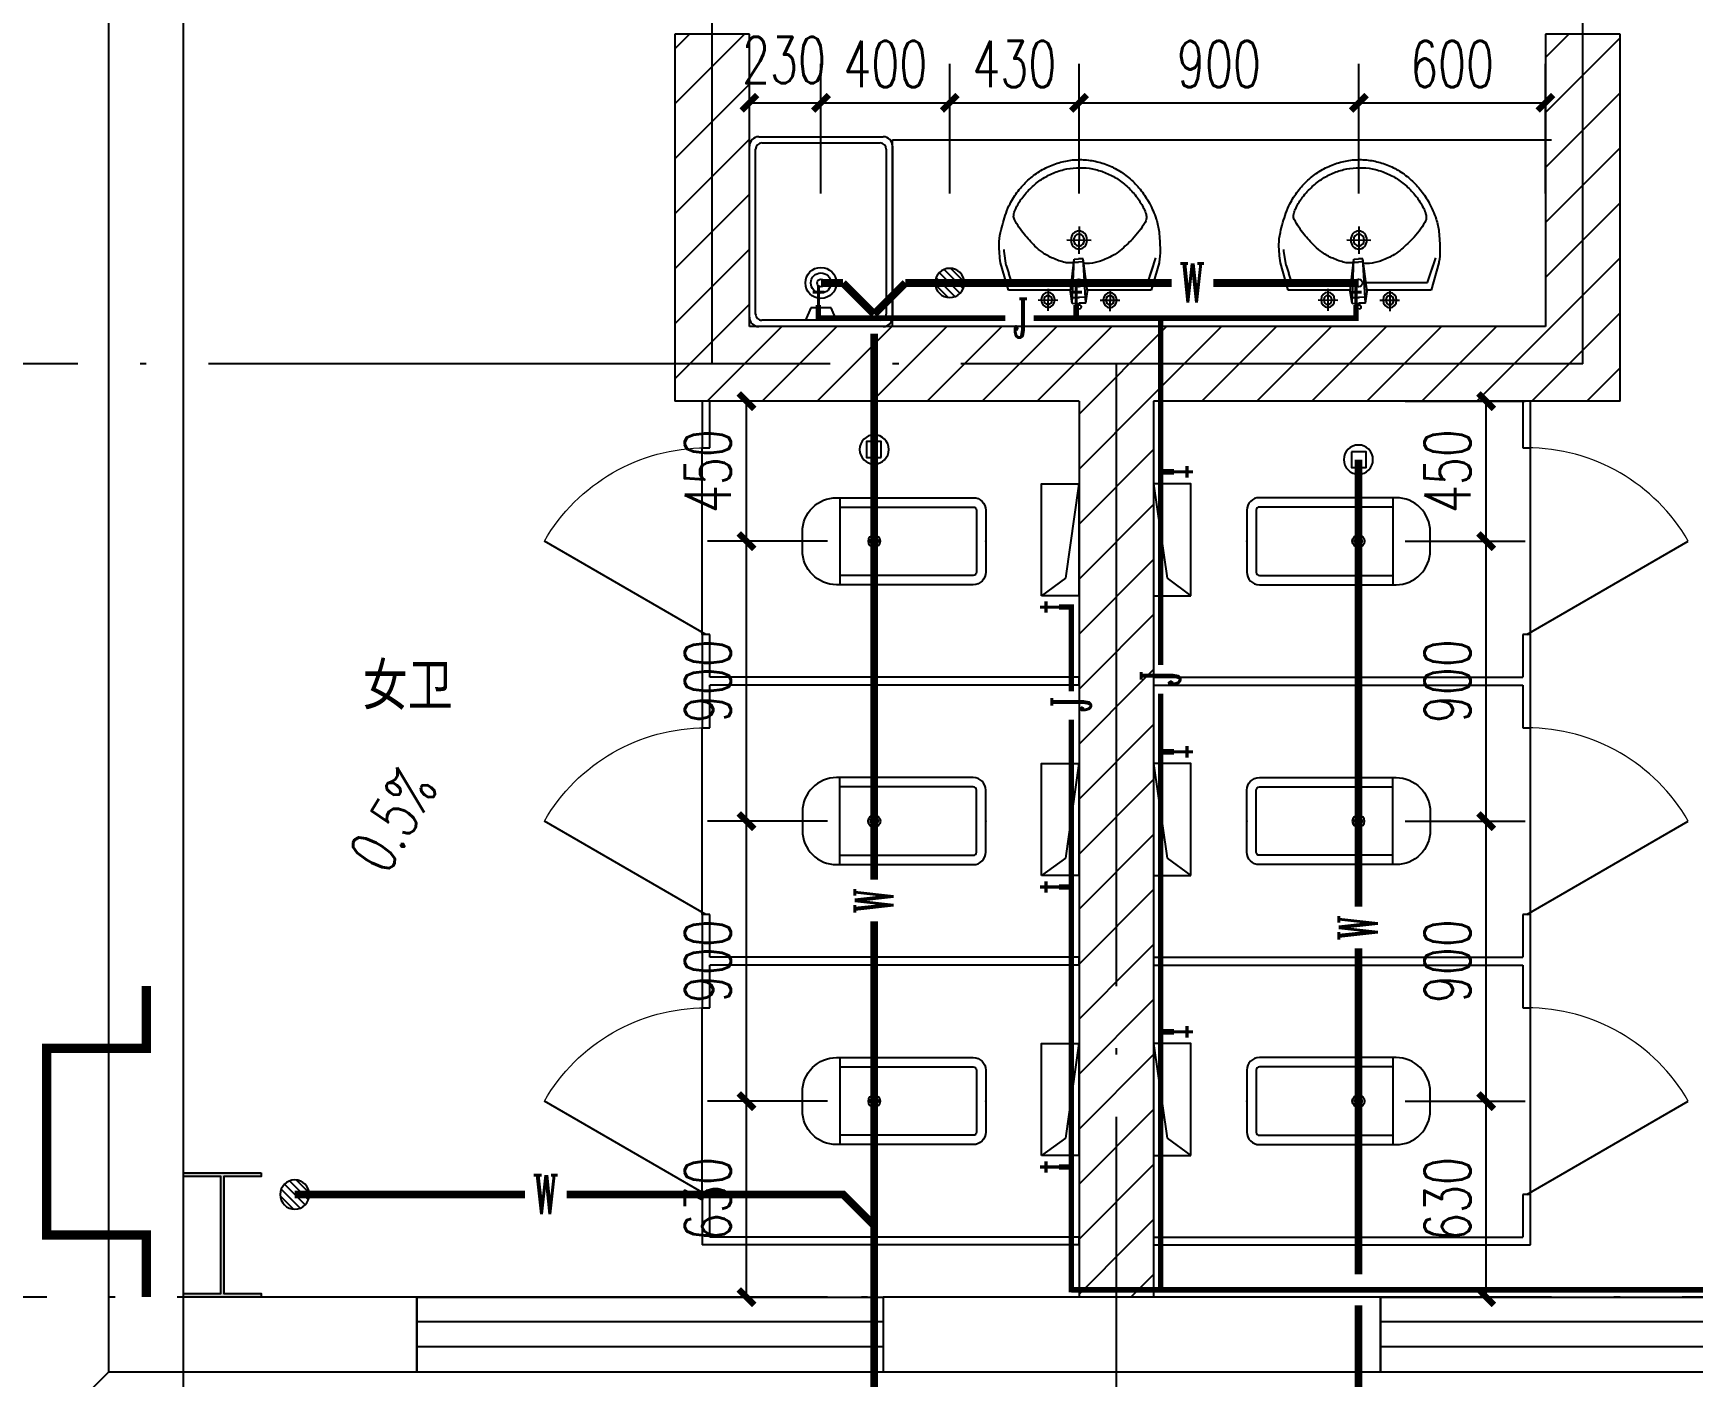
# Model space of a CAD drawing. Extents: x 14204718 to 16986381, y -1556765 to -15898.
# Drawn here: x 14931328 to 14936666, y -936326 to -932006 of the extents above; entities that cross this region are included whole.
import ezdxf

# ---------------------------------------------------------------- set-up
doc = ezdxf.new("R2010")
doc.units = 0
doc.header["$LTSCALE"] = 1000
doc.header["$MEASUREMENT"] = 0
doc.linetypes.add('DOTE', pattern=[2.42, 2, -0.2, 0.02, -0.2])
for name, color, linetype in [('COLUMN', 2, 'Continuous'), ('DIM_SYMB', 3, 'Continuous'), ('DOTE', 8, 'DOTE'), ('EQUIP_地漏', 7, 'Continuous'), ('EQUIP_污水', 7, 'Continuous'), ('EQUIP_给水', 7, 'Continuous'), ('LVTRY', 6, 'Continuous'), ('PIPE-污水', 2, 'Continuous'), ('PIPE-给水', 3, 'Continuous'), ('PUB_HATCH', 8, 'Continuous'), ('PUB_TEXT', 7, 'Continuous'), ('TEXT_污水', 7, 'Continuous'), ('TEXT_给水', 7, 'Continuous'), ('TWT_DIM', 3, 'Continuous'), ('WALL', 9, 'Continuous'), ('WALL-PARAPET', 6, 'Continuous'), ('WINDOW', 4, 'Continuous')]:
    doc.layers.add(name, color=color, linetype=linetype)
doc.styles.add('_TCH_DIM', font='SIMPLEX', dxfattribs={"bigfont": 'GBCBIG'})
doc.styles.add('_TCH_DIM_T3', font='SIMPLEX', dxfattribs={"width": 0.705882, "bigfont": 'GBCBIG'})
doc.styles.add('_TWT_PIPETEXT', font='COMPLEX', dxfattribs={"width": 0.8, "height": 2.5, "bigfont": 'HZTXT'})
doc.styles.add('YAYA', font='', dxfattribs={"width": 0.8, "height": 1})
doc.styles.get('YAYA').set_extended_font_data('SimSun')
doc.dimstyles.new('_TWT_ARCH&&50', dxfattribs={"dimtxt": 148.75, "dimasz": 50, "dimexe": 125, "dimexo": 150, "dimgap": 50, "dimtad": 1, "dimdec": 0, "dimzin": 0, "dimdsep": 46, "dimtxsty": '_TCH_DIM_T3', "dimblk": 'ARCHTICK', "dimcen": 0.09, "dimclrt": 7, "dimazin": 2, "dimtfac": 1, "dimtdec": 0, "dimtix": 1, "dimtmove": 2, "dimatfit": 3, "dimfxl": 0, "dimtolj": 1, "dimtzin": 0, "dimarcsym": 0})
pattern_1 = [(45, (0, 89.76), (-88.388383, 88.388383), [])]

# ---------------------------------------------------------------- blocks, each defined once
blk = doc.blocks.new('A$C797E1D2B')
at = {"layer": 'COLUMN'}
h = blk.add_hatch(color=256, dxfattribs=at)
h.paths.add_polyline_path([(125, 400), (250, 400), (250, 388), (130, 388), (130, 200), (125, 200)])
h.paths.add_polyline_path([(0, 400), (125, 400), (125, 200), (120, 200), (120, 388), (0, 388)])
h.paths.add_polyline_path([(0, 12), (120, 12), (120, 200), (125, 200), (125, 0), (0, 0)])
h.paths.add_polyline_path([(125, 200), (130, 200), (130, 12), (250, 12), (250, 0), (125, 0)])
blk.add_lwpolyline([(250, 0), (250, 12), (130, 12), (130, 388), (250, 388), (250, 400), (0, 400), (0, 388), (120, 388), (120, 12), (0, 12), (0, 0)], close=True, dxfattribs=at)
blk = doc.blocks.new('954652')
at = {"layer": 'LVTRY', "color": 3}
for p, q in [((1767462.5, 101357.1), (1767506.3, 101053.6)), ((1767506.3, 101053.6), (1767582.5, 100997.1))]:
    blk.add_line(p, q, dxfattribs=at)
blk.add_lwpolyline([(1767582.5, 100997.1), (1767582.5, 101357.1), (1767462.5, 101357.1), (1767462.5, 100997.1)], close=True, dxfattribs=at)
blk = doc.blocks.new('$lvtry$00000037')
for p, q in [((-305, -430), (-305, -30)), ((-285, -420), (-285, -40)), ((-275, 0), (275, 0)), ((-265, -20), (265, -20)), ((285, -40), (285, -420)), ((305, -30), (305, -430)), ((285, -180), (245, -197.5)), ((245, -197.5), (245, -262.5)), ((245, -262.5), (285, -280)), ((275, -460), (-275, -460)), ((265, -440), (-265, -440))]:
    blk.add_line(p, q)
for radius in [50, 32.5]:
    blk.add_circle((165, -230), radius)
for centre, radius, start, end in [((-275, -30), 30, 90, 180), ((-265, -40), 20, 90, 180), ((265, -40), 20, 0, 90), ((275, -30), 30, 0, 90), ((-265, -420), 20, 180, 270), ((265, -420), 20, 270, 0), ((-275, -430), 30, 180, 270), ((275, -430), 30, 270, 0)]:
    blk.add_arc(centre, radius, start, end)
blk = doc.blocks.new('$TCHSYS$APDOOR2D')
blk.add_line((0.5, 0), (0, 0.866))
at = {"lineweight": 13}
blk.add_arc((0.5, 0), 1, 120, 180, dxfattribs=at)
blk = doc.blocks.new('$lvtry$00000192')
for p, q in [((-108.8, -118), (-109.6, -48.6)), ((110, -117.2), (109.2, -47.8)), ((-143.9, -83.7), (-74.5, -82.9)), ((-23.5, -72.4), (-30.1, -109.3)), ((-23.5, -72.4), (0.2, -72.7)), ((-23.5, -72.4), (-17.3, -211.8)), ((-22.7, -91.1), (0, -91.4)), ((22.7, -91.7), (0, -91.4)), ((24, -73), (0.2, -72.7)), ((24, -73), (14.4, -212.1)), ((24, -73), (29.7, -110)), ((74.9, -82.9), (144.3, -82.1)), ((-249.2, -114), (-276.5, -200)), ((-29.5, -114), (-249.2, -114)), ((-236.7, -137.8), (-247.1, -165.9)), ((-234.7, -137.8), (-26.5, -137.8)), ((-30.1, -109.3), (-17.3, -211.8)), ((29.7, -110), (14.4, -212.1)), ((25.5, -137.8), (243.1, -137.8)), ((255.6, -114), (29.1, -114)), ((243.1, -137.8), (262.9, -191.6)), ((243.1, -137.8), (271.8, -215.7)), ((282.9, -200), (255.6, -114)), ((-256.5, -191.6), (-247.1, -165.9)), ((-17.7, -202.1), (-1.3, -202.3)), ((15, -202.5), (-1.3, -202.3)), ((-17.3, -211.8), (-1.5, -211.9)), ((14.4, -212.1), (-1.5, -211.9)), ((0.7, -314.2), (-0.3, -228.6)), ((-42.6, -271.9), (43, -270.9))]:
    blk.add_line(p, q)
for points in [[(-276.5, -200, 0.044851), (-281.9, -257.3, 0.06689), (-276.8, -295.6, 0.023023), (-257.4, -356.1, 0.044853), (-243.3, -385.6, 0.043799), (-214.9, -425.2, 0.044001), (-180.1, -459.1, 0.042834), (-139.4, -486.8, 0.043018), (-94.7, -507.1, 0.042273), (-46.8, -519.7, 0.042347), (2.4, -524, 0.04234), (51.7, -519.9, 0.042268), (99.6, -507.6, 0.043003), (144.4, -487.6, 0.042821), (185.3, -460, 0.043985), (220.2, -426.4, 0.043782), (248.9, -386.9, 0.044843), (272.9, -337.5, 0.059205), (282.9, -297.1, 0.030672), (286.5, -240.9, 0.04375), (283.2, -201.5, 0.001982), (283.1, -201.1, 0.000717), (282.9, -200)], [(-20.5, -199.9, 0.021783), (-40.4, -199.8, 0.043137), (-49.1, -200.9, 0.041783), (-92.1, -214, 0.044848), (-129.2, -232.9, 0.04131), (-155.5, -252.5, 0.026055), (-193.7, -290, 0.052783), (-227.6, -335.8, 0.159914), (-230.5, -349.3, 0.063485), (-228.6, -357.5, 0.0374), (-221.4, -373, 0.051256), (-198.3, -406.2, 0.043963), (-164.1, -439.5, 0.042872), (-127, -464.8, 0.042994), (-86.3, -483.4, 0.042296), (-42.5, -494.8, 0.042347), (2.5, -498.8, 0.042341), (47.5, -495.1, 0.042292), (91.3, -483.8, 0.04298), (132.2, -465.5, 0.042859), (169.4, -440.4, 0.043948), (202.3, -408.7, 0.046877), (227.2, -374.1, 0.041749), (235.2, -357.2, 0.059652), (238.1, -345.7, 0.177603), (233.7, -327, 0.063235), (189.1, -274.6, 0.024325), (145.8, -238.9, 0.043369), (120, -222.9, 0.042415), (76.2, -205.2, 0.050318), (37.7, -197.5, 0.034463), (32.6, -197.3, 0.015757), (19, -198.3, 0.015757)]]:
    blk.add_lwpolyline(points, format="xyb")
blk.add_lwpolyline([(-256.5, -191.6), (-264.5, -236.9), (-264.3, -241.3)])
for centre, radius in [((-109.2, -83.3), 23.8), ((-109.2, -83.3), 14.2), ((109.6, -82.5), 23.8), ((109.6, -82.5), 14.2), ((0.2, -271.4), 28.5), ((0.2, -271.4), 19)]:
    blk.add_circle(centre, radius)
for centre, start, end in [((-1.2, -61.2), 79.8328, 278.7823), ((1, -61.3), 259.8328, 98.7823)]:
    blk.add_arc(centre, 6.83, start, end)
blk.add_point((0, -91.4))
blk = doc.blocks.new('$lvtry$00000200')
at = {"color": 0}
for p, q in [((-109.8, -40), (-109.8, -469.7)), ((99.8, -30), (-99.8, -30)), ((109.8, -469.7), (109.8, -40))]:
    blk.add_line(p, q, dxfattribs=at)
blk.add_lwpolyline([(99.8, 0), (-99.8, 0, 0.414214), (-139.8, -40), (-139.8, -479.7, 0.414214), (-29.8, -589.7), (29.8, -589.7, 0.414214), (139.8, -479.7), (139.8, -40, 0.414214)], format="xyb", close=True, dxfattribs=at)
blk.add_lwpolyline([(139.8, -469.7), (-139.8, -469.7)], dxfattribs=at)
blk.add_circle((0, -358.6), 20, dxfattribs=at)
for centre, start, end in [((-99.8, -40), 90, 180), ((99.8, -40), 0, 90)]:
    blk.add_arc(centre, 10, start, end, dxfattribs=at)
for p in [(0, 0), (0, -358.6)]:
    blk.add_point(p, dxfattribs=at)
blk = doc.blocks.new('$TCHSYS$WIN2D')
for p, q in [((-0.5, 0.5), (0.5, 0.5)), ((-0.5, 0.5), (-0.5, -0.5)), ((0.5, 0.5), (0.5, -0.5)), ((0.5, 0.1667), (-0.5, 0.1667)), ((0.5, -0.1667), (-0.5, -0.1667)), ((-0.5, -0.5), (0.5, -0.5))]:
    blk.add_line(p, q)
blk = doc.blocks.new('$TwtSys$00000147')
blk.add_circle((0, 0, 0), 1)
blk = doc.blocks.new('$TwtSys$00000136')
at = {"elevation": 0}
blk.add_lwpolyline([(-51, 45), (51, 45), (51, -49), (-51, -49)], close=True, dxfattribs=at)
blk.add_circle((0, 0, 0), 93.8)
blk = doc.blocks.new('$TwtSys$00000141')
for p, q in [((-94, 8), (-10, 92)), ((-94, 8), (-10, 92)), ((-87, -35), (35, 87)), ((-87, -35), (35, 87)), ((-66, -66), (66, 66)), ((-66, -66), (66, 66)), ((-32, -87), (88, 33)), ((-32, -87), (88, 33)), ((11, -92), (92, -11)), ((11, -92), (92, -11))]:
    blk.add_line(p, q)
blk.add_circle((0, 0), 94)
blk.add_circle((0, 0), 94)
blk = doc.blocks.new('$TwtSys$00000320')
at = {"const_width": 20}
for points in [[(0, 0), (0, -121)], [(-37, -83), (37, -83)]]:
    blk.add_lwpolyline(points, dxfattribs=at)
blk = doc.blocks.new('_ArchTick')
at = {"color": 0, "linetype": 'ByBlock', "const_width": 0.4}
blk.add_lwpolyline([(-0.5, -0.5), (0.5, 0.5)], dxfattribs=at)
blk = doc.blocks.new('*D473')
at = {"layer": 'Defpoints', "color": 0}
for p in [(14936191.8, -932230.2), (14935591.8, -932671.4), (14936191.8, -932671.4)]:
    blk.add_point(p, dxfattribs=at)
at = {"layer": 'TWT_DIM', "color": 0, "lineweight": -2}
for p, q in [((14935591.8, -932521.4), (14935591.8, -932105.2)), ((14936191.8, -932521.4), (14936191.8, -932105.2)), ((14935591.8, -932230.2), (14936191.8, -932230.2))]:
    blk.add_line(p, q, dxfattribs=at)
at = {"layer": 'TWT_DIM', "color": 0, "lineweight": -2, "xscale": 50, "yscale": 50, "zscale": 50, "rotation": 180}
blk.add_blockref('_ArchTick', (14935591.8, -932230.2), dxfattribs=at)
at = {"layer": 'TWT_DIM', "color": 0, "lineweight": -2, "xscale": 50, "yscale": 50, "zscale": 50}
blk.add_blockref('_ArchTick', (14936191.8, -932230.2), dxfattribs=at)
at = {"layer": 'TWT_DIM', "color": 7, "insert": (14935891.8, -932105.8), "char_height": 148.75, "attachment_point": 5, "style": '_TCH_DIM_T3'}
blk.add_mtext('\\A1;600', dxfattribs=at)
blk = doc.blocks.new('*D474')
at = {"layer": 'Defpoints', "color": 0}
for p in [(14935591.8, -932230.2), (14934691.8, -932671.4), (14935591.8, -932671.4)]:
    blk.add_point(p, dxfattribs=at)
at = {"layer": 'TWT_DIM', "color": 0, "lineweight": -2}
for p, q in [((14934691.8, -932521.4), (14934691.8, -932105.2)), ((14935591.8, -932521.4), (14935591.8, -932105.2)), ((14934691.8, -932230.2), (14935591.8, -932230.2))]:
    blk.add_line(p, q, dxfattribs=at)
at = {"layer": 'TWT_DIM', "color": 0, "lineweight": -2, "xscale": 50, "yscale": 50, "zscale": 50, "rotation": 180}
blk.add_blockref('_ArchTick', (14934691.8, -932230.2), dxfattribs=at)
at = {"layer": 'TWT_DIM', "color": 0, "lineweight": -2, "xscale": 50, "yscale": 50, "zscale": 50}
blk.add_blockref('_ArchTick', (14935591.8, -932230.2), dxfattribs=at)
at = {"layer": 'TWT_DIM', "color": 7, "insert": (14935141.8, -932105.8), "char_height": 148.75, "attachment_point": 5, "style": '_TCH_DIM_T3'}
blk.add_mtext('\\A1;900', dxfattribs=at)
blk = doc.blocks.new('*D475')
at = {"layer": 'Defpoints', "color": 0}
for p in [(14934691.8, -932230.2), (14934275.9, -932671.4), (14934691.8, -932671.4)]:
    blk.add_point(p, dxfattribs=at)
at = {"layer": 'TWT_DIM', "color": 0, "lineweight": -2}
for p, q in [((14934275.9, -932521.4), (14934275.9, -932105.2)), ((14934691.8, -932521.4), (14934691.8, -932105.2)), ((14934275.9, -932230.2), (14934691.8, -932230.2))]:
    blk.add_line(p, q, dxfattribs=at)
at = {"layer": 'TWT_DIM', "color": 0, "lineweight": -2, "xscale": 50, "yscale": 50, "zscale": 50, "rotation": 180}
blk.add_blockref('_ArchTick', (14934275.9, -932230.2), dxfattribs=at)
at = {"layer": 'TWT_DIM', "color": 0, "lineweight": -2, "xscale": 50, "yscale": 50, "zscale": 50}
blk.add_blockref('_ArchTick', (14934691.8, -932230.2), dxfattribs=at)
at = {"layer": 'TWT_DIM', "color": 7, "insert": (14934483.8, -932105.8), "char_height": 148.75, "attachment_point": 5, "style": '_TCH_DIM_T3'}
blk.add_mtext('\\A1;430', dxfattribs=at)
blk = doc.blocks.new('*D476')
at = {"layer": 'Defpoints', "color": 0}
for p in [(14934275.9, -932230.2), (14933861.8, -932671.4), (14934275.9, -932671.4)]:
    blk.add_point(p, dxfattribs=at)
at = {"layer": 'TWT_DIM', "color": 0, "lineweight": -2}
for p, q in [((14933861.8, -932521.4), (14933861.8, -932105.2)), ((14934275.9, -932521.4), (14934275.9, -932105.2)), ((14933861.8, -932230.2), (14934275.9, -932230.2))]:
    blk.add_line(p, q, dxfattribs=at)
at = {"layer": 'TWT_DIM', "color": 0, "lineweight": -2, "xscale": 50, "yscale": 50, "zscale": 50, "rotation": 180}
blk.add_blockref('_ArchTick', (14933861.8, -932230.2), dxfattribs=at)
at = {"layer": 'TWT_DIM', "color": 0, "lineweight": -2, "xscale": 50, "yscale": 50, "zscale": 50}
blk.add_blockref('_ArchTick', (14934275.9, -932230.2), dxfattribs=at)
at = {"layer": 'TWT_DIM', "color": 7, "insert": (14934068.8, -932105.8), "char_height": 148.75, "attachment_point": 5, "style": '_TCH_DIM_T3'}
blk.add_mtext('\\A1;400', dxfattribs=at)
blk = doc.blocks.new('*D477')
at = {"layer": 'Defpoints', "color": 0}
for p in [(14933861.8, -932230.2), (14933631.8, -932671.4), (14933861.8, -932671.4)]:
    blk.add_point(p, dxfattribs=at)
at = {"layer": 'TWT_DIM', "color": 0, "lineweight": -2}
for p, q in [((14933631.8, -932521.4), (14933631.8, -932105.2)), ((14933861.8, -932521.4), (14933861.8, -932105.2)), ((14933631.8, -932230.2), (14933861.8, -932230.2))]:
    blk.add_line(p, q, dxfattribs=at)
at = {"layer": 'TWT_DIM', "color": 0, "lineweight": -2, "xscale": 50, "yscale": 50, "zscale": 50, "rotation": 180}
blk.add_blockref('_ArchTick', (14933631.8, -932230.2), dxfattribs=at)
at = {"layer": 'TWT_DIM', "color": 0, "lineweight": -2, "xscale": 50, "yscale": 50, "zscale": 50}
blk.add_blockref('_ArchTick', (14933861.8, -932230.2), dxfattribs=at)
at = {"layer": 'TWT_DIM', "color": 7, "insert": (14933743, -932092.7), "char_height": 148.75, "attachment_point": 5, "style": '_TCH_DIM_T3'}
blk.add_mtext('\\A1;230', dxfattribs=at)
blk = doc.blocks.new('*D482')
at = {"layer": 'Defpoints', "color": 0}
for p in [(14935590.4, -933189.4), (14936001.3, -933189.4), (14935590.4, -933639.4)]:
    blk.add_point(p, dxfattribs=at)
at = {"layer": 'TWT_DIM', "color": 0, "lineweight": -2}
for p, q in [((14935740.4, -933189.4), (14936126.3, -933189.4)), ((14936001.3, -933639.4), (14936001.3, -933189.4)), ((14935740.4, -933639.4), (14936126.3, -933639.4))]:
    blk.add_line(p, q, dxfattribs=at)
at = {"layer": 'TWT_DIM', "color": 0, "lineweight": -2, "xscale": 50, "yscale": 50, "zscale": 50}
for p, rotation in [((14936001.3, -933189.4), 90), ((14936001.3, -933639.4), 270)]:
    blk.add_blockref('_ArchTick', p, dxfattribs=dict(at, rotation=rotation))
at = {"layer": 'TWT_DIM', "color": 7, "insert": (14935876.9, -933414.4), "char_height": 148.75, "attachment_point": 5, "rotation": 90, "style": '_TCH_DIM_T3'}
blk.add_mtext('\\A1;450', dxfattribs=at)
blk = doc.blocks.new('*D483')
at = {"layer": 'Defpoints', "color": 0}
for p in [(14935590.4, -933639.4), (14936001.3, -933639.4), (14935590.4, -934539.4)]:
    blk.add_point(p, dxfattribs=at)
at = {"layer": 'TWT_DIM', "color": 0, "lineweight": -2}
for p, q in [((14935740.4, -933639.4), (14936126.3, -933639.4)), ((14936001.3, -934539.4), (14936001.3, -933639.4)), ((14935740.4, -934539.4), (14936126.3, -934539.4))]:
    blk.add_line(p, q, dxfattribs=at)
at = {"layer": 'TWT_DIM', "color": 0, "lineweight": -2, "xscale": 50, "yscale": 50, "zscale": 50}
for p, rotation in [((14936001.3, -933639.4), 90), ((14936001.3, -934539.4), 270)]:
    blk.add_blockref('_ArchTick', p, dxfattribs=dict(at, rotation=rotation))
at = {"layer": 'TWT_DIM', "color": 7, "insert": (14935876.9, -934089.4), "char_height": 148.75, "attachment_point": 5, "rotation": 90, "style": '_TCH_DIM_T3'}
blk.add_mtext('\\A1;900', dxfattribs=at)
blk = doc.blocks.new('*D484')
at = {"layer": 'Defpoints', "color": 0}
for p in [(14935590.4, -934539.4), (14936001.3, -934539.4), (14935590.4, -935439.4)]:
    blk.add_point(p, dxfattribs=at)
at = {"layer": 'TWT_DIM', "color": 0, "lineweight": -2}
for p, q in [((14935740.4, -934539.4), (14936126.3, -934539.4)), ((14936001.3, -935439.4), (14936001.3, -934539.4)), ((14935740.4, -935439.4), (14936126.3, -935439.4))]:
    blk.add_line(p, q, dxfattribs=at)
at = {"layer": 'TWT_DIM', "color": 0, "lineweight": -2, "xscale": 50, "yscale": 50, "zscale": 50}
for p, rotation in [((14936001.3, -934539.4), 90), ((14936001.3, -935439.4), 270)]:
    blk.add_blockref('_ArchTick', p, dxfattribs=dict(at, rotation=rotation))
at = {"layer": 'TWT_DIM', "color": 7, "insert": (14935876.9, -934989.4), "char_height": 148.75, "attachment_point": 5, "rotation": 90, "style": '_TCH_DIM_T3'}
blk.add_mtext('\\A1;900', dxfattribs=at)
blk = doc.blocks.new('*D485')
at = {"layer": 'Defpoints', "color": 0}
for p in [(14935590.4, -935439.4), (14936001.3, -935439.4), (14935590.4, -936069.4)]:
    blk.add_point(p, dxfattribs=at)
at = {"layer": 'TWT_DIM', "color": 0, "lineweight": -2}
for p, q in [((14935740.4, -935439.4), (14936126.3, -935439.4)), ((14936001.3, -936069.4), (14936001.3, -935439.4)), ((14935740.4, -936069.4), (14936126.3, -936069.4))]:
    blk.add_line(p, q, dxfattribs=at)
at = {"layer": 'TWT_DIM', "color": 0, "lineweight": -2, "xscale": 50, "yscale": 50, "zscale": 50}
for p, rotation in [((14936001.3, -935439.4), 90), ((14936001.3, -936069.4), 270)]:
    blk.add_blockref('_ArchTick', p, dxfattribs=dict(at, rotation=rotation))
at = {"layer": 'TWT_DIM', "color": 7, "insert": (14935876.9, -935754.4), "char_height": 148.75, "attachment_point": 5, "rotation": 90, "style": '_TCH_DIM_T3'}
blk.add_mtext('\\A1;630', dxfattribs=at)
blk = doc.blocks.new('*D486')
at = {"layer": 'Defpoints', "color": 0}
for p in [(14933622.3, -933189.4), (14934033.2, -933189.4), (14934033.2, -933639.4)]:
    blk.add_point(p, dxfattribs=at)
at = {"layer": 'TWT_DIM', "color": 0, "lineweight": -2}
for p, q in [((14933883.2, -933189.4), (14933497.3, -933189.4)), ((14933622.3, -933639.4), (14933622.3, -933189.4)), ((14933883.2, -933639.4), (14933497.3, -933639.4))]:
    blk.add_line(p, q, dxfattribs=at)
at = {"layer": 'TWT_DIM', "color": 0, "lineweight": -2, "xscale": 50, "yscale": 50, "zscale": 50}
for p, rotation in [((14933622.3, -933189.4), 90), ((14933622.3, -933639.4), 270)]:
    blk.add_blockref('_ArchTick', p, dxfattribs=dict(at, rotation=rotation))
at = {"layer": 'TWT_DIM', "color": 7, "insert": (14933497.9, -933414.4), "char_height": 148.75, "attachment_point": 5, "rotation": 90, "style": '_TCH_DIM_T3'}
blk.add_mtext('\\A1;450', dxfattribs=at)
blk = doc.blocks.new('*D487')
at = {"layer": 'Defpoints', "color": 0}
for p in [(14933622.3, -933639.4), (14934033.2, -933639.4), (14934033.2, -934539.4)]:
    blk.add_point(p, dxfattribs=at)
at = {"layer": 'TWT_DIM', "color": 0, "lineweight": -2}
for p, q in [((14933883.2, -933639.4), (14933497.3, -933639.4)), ((14933622.3, -934539.4), (14933622.3, -933639.4)), ((14933883.2, -934539.4), (14933497.3, -934539.4))]:
    blk.add_line(p, q, dxfattribs=at)
at = {"layer": 'TWT_DIM', "color": 0, "lineweight": -2, "xscale": 50, "yscale": 50, "zscale": 50}
for p, rotation in [((14933622.3, -933639.4), 90), ((14933622.3, -934539.4), 270)]:
    blk.add_blockref('_ArchTick', p, dxfattribs=dict(at, rotation=rotation))
at = {"layer": 'TWT_DIM', "color": 7, "insert": (14933497.9, -934089.4), "char_height": 148.75, "attachment_point": 5, "rotation": 90, "style": '_TCH_DIM_T3'}
blk.add_mtext('\\A1;900', dxfattribs=at)
blk = doc.blocks.new('*D488')
at = {"layer": 'Defpoints', "color": 0}
for p in [(14933622.3, -934539.4), (14934033.2, -934539.4), (14934033.2, -935439.4)]:
    blk.add_point(p, dxfattribs=at)
at = {"layer": 'TWT_DIM', "color": 0, "lineweight": -2}
for p, q in [((14933883.2, -934539.4), (14933497.3, -934539.4)), ((14933622.3, -935439.4), (14933622.3, -934539.4)), ((14933883.2, -935439.4), (14933497.3, -935439.4))]:
    blk.add_line(p, q, dxfattribs=at)
at = {"layer": 'TWT_DIM', "color": 0, "lineweight": -2, "xscale": 50, "yscale": 50, "zscale": 50}
for p, rotation in [((14933622.3, -934539.4), 90), ((14933622.3, -935439.4), 270)]:
    blk.add_blockref('_ArchTick', p, dxfattribs=dict(at, rotation=rotation))
at = {"layer": 'TWT_DIM', "color": 7, "insert": (14933497.9, -934989.4), "char_height": 148.75, "attachment_point": 5, "rotation": 90, "style": '_TCH_DIM_T3'}
blk.add_mtext('\\A1;900', dxfattribs=at)
blk = doc.blocks.new('*D489')
at = {"layer": 'Defpoints', "color": 0}
for p in [(14933622.3, -935439.4), (14934033.2, -935439.4), (14934033.2, -936069.4)]:
    blk.add_point(p, dxfattribs=at)
at = {"layer": 'TWT_DIM', "color": 0, "lineweight": -2}
for p, q in [((14933883.2, -935439.4), (14933497.3, -935439.4)), ((14933622.3, -936069.4), (14933622.3, -935439.4)), ((14933883.2, -936069.4), (14933497.3, -936069.4))]:
    blk.add_line(p, q, dxfattribs=at)
at = {"layer": 'TWT_DIM', "color": 0, "lineweight": -2, "xscale": 50, "yscale": 50, "zscale": 50}
for p, rotation in [((14933622.3, -935439.4), 90), ((14933622.3, -936069.4), 270)]:
    blk.add_blockref('_ArchTick', p, dxfattribs=dict(at, rotation=rotation))
at = {"layer": 'TWT_DIM', "color": 7, "insert": (14933497.9, -935754.4), "char_height": 148.75, "attachment_point": 5, "rotation": 90, "style": '_TCH_DIM_T3'}
blk.add_mtext('\\A1;630', dxfattribs=at)

msp = doc.modelspace()

# ---------------------------------------------------------------- hatches: boundary and pattern name
at = {"layer": 'PIPE-污水', "linetype": 'Continuous'}
for points in [[(14933933.2, -935739.9), (14933933.2, -935727.4), (14933938.3, -935727.4)], [(14933933.2, -935739.9), (14933942, -935731), (14933938.3, -935727.4)]]:
    msp.add_hatch(color=256, dxfattribs=at).paths.add_polyline_path(points)
at = {"layer": 'PIPE-给水', "linetype": 'Continuous'}
for points in [[(14933853.7, -932922.4), (14933844.9, -932922.4), (14933844.9, -932931.1)], [(14933853.7, -932922.4), (14933853.7, -932931.1), (14933844.9, -932931.1)], [(14935582.8, -932922.4), (14935591.6, -932922.4), (14935591.6, -932931.1)], [(14935582.8, -932922.4), (14935582.8, -932931.1), (14935591.6, -932931.1)], [(14934667.3, -933851.2), (14934667.3, -933842.4), (14934676.1, -933842.4)], [(14934667.3, -933851.2), (14934676.1, -933851.2), (14934676.1, -933842.4)], [(14934667.3, -936045.9), (14934658.6, -936045.9), (14934658.6, -936054.6)], [(14934667.3, -936045.9), (14934667.3, -936054.6), (14934658.6, -936054.6)]]:
    msp.add_hatch(color=256, dxfattribs=at).paths.add_polyline_path(points)
at = {"layer": 'PUB_HATCH'}
h = msp.add_hatch(dxfattribs=at)
h.set_pattern_fill('普通砖', color=256, scale=50, style=0)
h.set_pattern_definition(pattern_1)
h.paths.add_polyline_path([(14933631.8, -932949.4), (14933631.8, -932009.4), (14933391.8, -932009.4), (14933391.8, -933189.4)])
h = msp.add_hatch(dxfattribs=at)
h.set_pattern_fill('普通砖', color=256, scale=50, style=0)
h.set_pattern_definition(pattern_1)
h.paths.add_polyline_path([(14936431.8, -933189.4), (14936431.8, -932009.4), (14936191.8, -932009.4), (14936191.8, -932949.4)])
h = msp.add_hatch(dxfattribs=at)
h.set_pattern_fill('普通砖', color=256, scale=50, style=0)
h.set_pattern_definition(pattern_1)
h.paths.add_polyline_path([(14934851.8, -933109.4), (14934931.8, -932949.4), (14933631.8, -932949.4), (14933391.8, -933189.4), (14934691.8, -933189.4)])
h = msp.add_hatch(dxfattribs=at)
h.set_pattern_fill('普通砖', color=256, scale=50, style=0)
h.set_pattern_definition(pattern_1)
h.paths.add_polyline_path([(14936191.8, -932949.4), (14934931.8, -932949.4), (14934851.8, -933109.4), (14934931.8, -933189.4), (14936431.8, -933189.4)])
h = msp.add_hatch(dxfattribs=at)
h.set_pattern_fill('普通砖', color=256, scale=50, style=0)
h.set_pattern_definition(pattern_1)
h.paths.add_polyline_path([(14934851.8, -933109.4), (14934691.8, -933189.4), (14934691.8, -934089.4), (14934931.8, -934089.4), (14934931.8, -933189.4)])
h = msp.add_hatch(dxfattribs=at)
h.set_pattern_fill('普通砖', color=256, scale=50, style=0)
h.set_pattern_definition(pattern_1)
h.paths.add_polyline_path([(14934931.8, -934089.4), (14934691.8, -934089.4), (14934691.8, -934989.4), (14934931.8, -934989.4)])
h = msp.add_hatch(dxfattribs=at)
h.set_pattern_fill('普通砖', color=256, scale=50, style=0)
h.set_pattern_definition(pattern_1)
h.paths.add_polyline_path([(14934931.8, -934989.4), (14934691.8, -934989.4), (14934691.8, -935889.4), (14934931.8, -935889.4)])
h = msp.add_hatch(dxfattribs=at)
h.set_pattern_fill('普通砖', color=256, scale=50, style=0)
h.set_pattern_definition(pattern_1)
h.paths.add_polyline_path([(14934931.8, -935889.4), (14934691.8, -935889.4), (14934691.8, -936069.4), (14934931.8, -936069.4)])

# ---------------------------------------------------------------- linework, layer by layer
at = {"ltscale": 0.5}
msp.add_line((14931571.8, -936309.4, 400), (14931071.8, -936809.4, 400), dxfattribs=at)
at = {"const_width": 30, "elevation": 400}
msp.add_lwpolyline([(14931691.8, -935069.4), (14931691.8, -935269.4), (14931371.8, -935269.4), (14931371.8, -935869.4), (14931691.8, -935869.4), (14931691.8, -936069.4)], dxfattribs=at)
at = {"layer": 'DIM_SYMB'}
for points in [[(14935324.4, -931465, 0, 0, 0), (14935324.4, -931915, 40, 0, 0), (14935324.4, -932065, 0, 0, 0)], [(14932748.3, -934338.7, 0, 0, 0), (14932520.9, -934727, 40, 0, 0), (14932445.1, -934856.4, 0, 0, 0)]]:
    msp.add_lwpolyline(points, format="xyseb", dxfattribs=at)
at = {"layer": 'DOTE'}
for p, q in [((14931811.8, -936809.4, 400), (14931811.8, -930349.4, 400)), ((14933511.8, -933069.4, 400), (14933511.8, -930349.4, 400)), ((14936311.8, -933069.4, 400), (14936311.8, -930349.4, 400)), ((14936311.8, -933069.4, 400), (14931071.8, -933069.4, 400)), ((14934811.8, -933069.4, 400), (14934811.8, -936809.4, 400)), ((14938631.8, -936069.4, 400), (14931071.8, -936069.4, 400))]:
    msp.add_line(p, q, dxfattribs=at)
at = {"layer": 'LVTRY'}
for p, q in [((14934091.8, -932349.4, 400), (14936211.8, -932349.4, 400)), ((14934091.8, -932949.4, 400), (14934091.8, -932349.4, 400)), ((14933479.3, -933189.4), (14933479.3, -933339.4)), ((14933504.3, -933189.4), (14933479.3, -933189.4)), ((14933504.3, -933339.4), (14933504.3, -933189.4)), ((14936119.3, -933189.4), (14936119.3, -933339.4)), ((14936144.3, -933189.4), (14936119.3, -933189.4)), ((14936144.3, -933339.4), (14936144.3, -933189.4)), ((14933479.3, -933339.4), (14933504.3, -933339.4)), ((14933479.3, -933939.4, 800), (14933479.3, -933339.4, 800)), ((14936119.3, -933339.4), (14936144.3, -933339.4)), ((14936144.3, -933939.4, 800), (14936144.3, -933339.4, 800)), ((14933504.3, -933939.4), (14933479.3, -933939.4)), ((14933479.3, -933939.4), (14933479.3, -934089.4)), ((14933504.3, -934076.9), (14933504.3, -933939.4)), ((14936144.3, -933939.4), (14936119.3, -933939.4)), ((14936119.3, -933939.4), (14936119.3, -934076.9)), ((14936144.3, -934089.4), (14936144.3, -933939.4)), ((14933479.3, -934089.4), (14933479.3, -934239.4)), ((14934691.8, -934076.9), (14933504.3, -934076.9)), ((14934691.8, -934101.9), (14934691.8, -934076.9)), ((14934931.8, -934076.9), (14936119.3, -934076.9)), ((14936144.3, -934239.4), (14936144.3, -934089.4)), ((14934691.8, -934101.9), (14933504.3, -934101.9)), ((14933504.3, -934239.4), (14933504.3, -934101.9)), ((14934931.8, -934101.9), (14936119.3, -934101.9)), ((14936119.3, -934101.9), (14936119.3, -934239.4)), ((14933479.3, -934239.4), (14933504.3, -934239.4)), ((14933479.3, -934839.4, 800), (14933479.3, -934239.4, 800)), ((14936119.3, -934239.4), (14936144.3, -934239.4)), ((14936144.3, -934839.4, 800), (14936144.3, -934239.4, 800)), ((14933504.3, -934839.4), (14933479.3, -934839.4)), ((14933479.3, -934839.4), (14933479.3, -934989.4)), ((14933504.3, -934976.9), (14933504.3, -934839.4)), ((14936144.3, -934839.4), (14936119.3, -934839.4)), ((14936119.3, -934839.4), (14936119.3, -934976.9)), ((14936144.3, -934989.4), (14936144.3, -934839.4)), ((14933479.3, -934989.4), (14933479.3, -935139.4)), ((14934691.8, -934976.9), (14933504.3, -934976.9)), ((14934691.8, -935001.9), (14933504.3, -935001.9)), ((14933504.3, -935139.4), (14933504.3, -935001.9)), ((14934691.8, -935001.9), (14934691.8, -934976.9)), ((14934931.8, -934976.9), (14936119.3, -934976.9)), ((14934931.8, -935001.9), (14936119.3, -935001.9)), ((14936119.3, -935001.9), (14936119.3, -935139.4)), ((14936144.3, -935139.4), (14936144.3, -934989.4)), ((14933479.3, -935139.4), (14933504.3, -935139.4)), ((14933479.3, -935739.4, 800), (14933479.3, -935139.4, 800)), ((14936119.3, -935139.4), (14936144.3, -935139.4)), ((14936144.3, -935739.4, 800), (14936144.3, -935139.4, 800)), ((14933504.3, -935739.4), (14933479.3, -935739.4)), ((14933479.3, -935739.4), (14933479.3, -935901.9)), ((14933504.3, -935876.9), (14933504.3, -935739.4)), ((14936144.3, -935739.4), (14936119.3, -935739.4)), ((14936119.3, -935739.4), (14936119.3, -935876.9)), ((14936144.3, -935901.9), (14936144.3, -935739.4)), ((14934691.8, -935901.9), (14933479.3, -935901.9)), ((14934691.8, -935876.9), (14933504.3, -935876.9)), ((14934691.8, -935901.9), (14934691.8, -935876.9)), ((14934931.8, -935876.9), (14936119.3, -935876.9)), ((14934931.8, -935901.9), (14936144.3, -935901.9))]:
    msp.add_line(p, q, dxfattribs=at)
at = {"layer": 'PIPE-污水', "linetype": 'Continuous', "ltscale": 0.25, "const_width": 25}
for points in [[(14933861.8, -932809.4), (14933933.2, -932809.4)], [(14933933.2, -932809.4), (14934033.2, -932909.4)], [(14934133.2, -932809.4), (14934033.2, -932909.4)], [(14934133.2, -932809.4), (14934690.9, -932809.4)], [(14934690.9, -932809.4), (14934989.7, -932809.4)], [(14935123.5, -932809.4), (14935590.9, -932809.4)], [(14934033.2, -932972.4), (14934033.2, -934727.9)], [(14935590.4, -933377.2), (14935590.4, -934814.6)], [(14934033.2, -934861.7), (14934033.2, -935839.9)], [(14935590.4, -934948.4), (14935590.4, -935995.9)], [(14932910.5, -935739.9), (14932169.6, -935739.9)], [(14933933.2, -935739.9), (14933044.3, -935739.9)], [(14933933.2, -935739.9), (14934033.2, -935839.9)], [(14934033.2, -935839.9), (14934033.2, -936408.6)], [(14935590.4, -936095.9), (14935590.4, -936420.2)]]:
    msp.add_lwpolyline(points, dxfattribs=at)
at = {"layer": 'PIPE-给水', "linetype": 'Continuous', "ltscale": 0.25, "const_width": 17.5}
for points in [[(14933853.7, -932922.4), (14933853.7, -932880.1)], [(14934454.4, -932922.4), (14933853.7, -932922.4)], [(14934682.8, -932922.4), (14934546.3, -932922.4)], [(14934682.8, -932922.4), (14934682.8, -932880.1)], [(14934954.4, -932922.4), (14934682.8, -932922.4)], [(14934954.4, -933416.6), (14934954.4, -932922.4)], [(14935582.8, -932922.4), (14934954.4, -932922.4)], [(14935582.8, -932922.4), (14935582.8, -932880.1)], [(14934954.4, -933416.6), (14934997.7, -933416.6)], [(14934954.4, -934037.7), (14934954.4, -933416.6)], [(14934667.3, -933851.2), (14934627.2, -933851.2)], [(14934667.3, -934121.7), (14934667.3, -933851.2)], [(14934954.4, -934316.6), (14934954.4, -934129.6)], [(14934667.3, -934751.2), (14934667.3, -934213.6)], [(14934954.4, -934316.6), (14934997.7, -934316.6)], [(14934954.4, -935216.6), (14934954.4, -934316.6)], [(14934667.3, -934751.2), (14934627.2, -934751.2)], [(14934667.3, -935651.1), (14934667.3, -934751.2)], [(14934954.4, -936045.9), (14934954.4, -935216.6)], [(14934954.4, -935216.6), (14934997.7, -935216.6)], [(14934667.3, -935651.1), (14934627.2, -935651.1)], [(14934667.3, -936045.9), (14934667.3, -935651.1)], [(14934954.4, -936045.9), (14934667.3, -936045.9)], [(14936807.6, -936045.9), (14934954.4, -936045.9)]]:
    msp.add_lwpolyline(points, dxfattribs=at)
at = {"layer": 'WALL'}
for p, q in [((14933631.8, -932009.4), (14933391.8, -932009.4)), ((14933391.8, -932009.4), (14933391.8, -933189.4)), ((14933631.8, -932949.4), (14933631.8, -932009.4)), ((14936431.8, -932009.4), (14936191.8, -932009.4)), ((14936191.8, -932009.4), (14936191.8, -932949.4)), ((14936431.8, -933189.4), (14936431.8, -932009.4)), ((14934931.8, -932949.4), (14933631.8, -932949.4)), ((14936191.8, -932949.4), (14934931.8, -932949.4)), ((14934691.8, -933189.4), (14933391.8, -933189.4)), ((14934691.8, -933189.4), (14934691.8, -934089.4)), ((14936431.8, -933189.4), (14934931.8, -933189.4)), ((14934931.8, -933189.4), (14934931.8, -934089.4)), ((14934691.8, -934089.4), (14934691.8, -934989.4)), ((14934931.8, -934089.4), (14934931.8, -934989.4)), ((14934691.8, -934989.4), (14934691.8, -935889.4)), ((14934931.8, -934989.4), (14934931.8, -935889.4)), ((14934691.8, -935889.4), (14934691.8, -936069.4)), ((14934931.8, -935889.4), (14934931.8, -936069.4))]:
    msp.add_line(p, q, dxfattribs=at)
at = {"layer": 'WALL-PARAPET'}
for p, q in [((14931571.8, -936309.4), (14931571.8, -930969.4)), ((14931811.8, -936069.4), (14931811.8, -931089.4)), ((14932561.8, -936069.4), (14931811.8, -936069.4)), ((14932561.8, -936309.4), (14932561.8, -936069.4)), ((14934931.8, -936069.4), (14934061.8, -936069.4)), ((14934061.8, -936069.4), (14934061.8, -936309.4)), ((14935661.8, -936069.4), (14934931.8, -936069.4)), ((14935661.8, -936309.4), (14935661.8, -936069.4)), ((14931571.8, -936309.4), (14932561.8, -936309.4)), ((14934061.8, -936309.4), (14934931.8, -936309.4)), ((14934931.8, -936309.4), (14935661.8, -936309.4))]:
    msp.add_line(p, q, dxfattribs=at)

# ---------------------------------------------------------------- block references
at = {"xscale": -1}
for p in [(16702154.2, -1034811.7, 400), (16702154.2, -1035711.7, 0), (16702154.2, -1036611.7, 400)]:
    msp.add_blockref('954652', p, dxfattribs=at)
for p in [(13167469.3, -1034811.7, 400), (13167469.3, -1035711.7, 0), (13167469.3, -1036611.7, 400)]:
    msp.add_blockref('954652', p)
at = {"xscale": -1, "rotation": 180}
msp.add_blockref('A$C797E1D2B', (14931811.8, -935669.4, 400), dxfattribs=at)
at = {"layer": 'EQUIP_地漏', "xscale": 0.5, "yscale": -0.5, "zscale": 0.5, "rotation": 179.9999999953721}
msp.add_blockref('$TwtSys$00000141', (14934275.9, -932809.4), dxfattribs=at)
at = {"layer": 'EQUIP_地漏', "xscale": 0.5, "yscale": -0.5, "zscale": 0.5}
msp.add_blockref('$TwtSys$00000141', (14932169.6, -935739.9), dxfattribs=at)
at = {"layer": 'EQUIP_污水', "xscale": 12.5, "yscale": 12.5, "zscale": 12.5}
for p in [(14933861.8, -932809.4), (14934690.9, -932809.4), (14935590.9, -932809.4), (14934033.2, -933639.4), (14935590.4, -933639.4), (14934033.2, -934539.4), (14935590.4, -934539.4), (14934033.2, -935439.4), (14935590.4, -935439.4)]:
    msp.add_blockref('$TwtSys$00000147', p, dxfattribs=at)
at = {"layer": 'EQUIP_污水', "xscale": 0.5, "yscale": -0.5, "zscale": 0.5}
for p, rotation in [((14934033.2, -933344.5), 90), ((14935590.4, -933377.2), 270)]:
    msp.add_blockref('$TwtSys$00000136', p, dxfattribs=dict(at, rotation=rotation))
at = {"layer": 'EQUIP_给水', "xscale": 0.5, "zscale": 0.5}
for p, yscale, rotation in [((14933853.7, -932880.1), 0.5, 180), ((14934682.8, -932880.1), 0.5, 180), ((14935582.8, -932880.1), 0.5, 180), ((14934997.7, -933416.6), 0.5, 89.99999999999999), ((14934627.2, -933851.2), 0.5, 270), ((14934997.7, -934316.6), -0.5, 270), ((14934627.2, -934751.2), -0.5, 90), ((14934997.7, -935216.6), 0.5, 89.99999999999999), ((14934627.2, -935651.1), 0.5, 270)]:
    msp.add_blockref('$TwtSys$00000320', p, dxfattribs=dict(at, yscale=yscale, rotation=rotation))
at = {"layer": 'LVTRY'}
for name, p, rotation in [('$lvtry$00000037', (14934091.8, -932644.4, 400), 270.0000000000017), ('$lvtry$00000200', (14935231.8, -933639.4), 90.00000000000001), ('$lvtry$00000200', (14934391.8, -934539.4), 270), ('$lvtry$00000200', (14935231.8, -935439.4), 90.00000000000001)]:
    msp.add_blockref(name, p, dxfattribs=dict(at, rotation=rotation))
at = {"layer": 'LVTRY', "xscale": 0.9107142857142857, "yscale": -1.023255813953488, "rotation": 359.9999999999565}
for p in [(14934691.6, -932949.1, 400), (14935591.6, -932949.1, 400)]:
    msp.add_blockref('$lvtry$00000192', p, dxfattribs=at)
at = {"layer": 'LVTRY', "xscale": -600, "zscale": 25, "rotation": 90}
for p, yscale in [((14933491.8, -933639.4), 600), ((14936131.8, -933639.4), -600), ((14933491.8, -934539.4), 600), ((14936131.8, -934539.4), -600), ((14933491.8, -935439.4), 600), ((14936131.8, -935439.4), -600)]:
    msp.add_blockref('$TCHSYS$APDOOR2D', p, dxfattribs=dict(at, yscale=yscale))
at = {"layer": 'LVTRY', "yscale": -1}
for p, rotation in [((14934391.8, -933639.4), 89.99999999999999), ((14935231.8, -934539.4), 269.9999999999999), ((14934391.8, -935439.4), 89.99999999999999)]:
    msp.add_blockref('$lvtry$00000200', p, dxfattribs=dict(at, rotation=rotation))
at = {"layer": 'WINDOW', "xscale": -1500, "yscale": -240, "zscale": -1500, "rotation": 180}
for p in [(14933311.8, -936189.4), (14936411.8, -936189.4)]:
    msp.add_blockref('$TCHSYS$WIN2D', p, dxfattribs=at)

# ---------------------------------------------------------------- texts
at = {"layer": 'PUB_TEXT', "style": 'YAYA', "width": 0.8}
msp.add_text('女卫', height=132.91, dxfattribs=at).set_placement((14932387.8, -934167.2, 400))
at = {"layer": 'PUB_TEXT', "style": '_TCH_DIM', "width": 0.705882}
msp.add_text('0.5%%%', height=148.75, rotation=59.6468, dxfattribs=at).set_placement((14932465.5, -934717.7))
at = {"layer": 'TEXT_污水', "style": '_TWT_PIPETEXT', "width": 0.64}
for p in [(14935014.7, -932871.9), (14932935.5, -935802.4)]:
    msp.add_text('W', height=125, dxfattribs=at).set_placement(p)
for p in [(14934095.7, -934836.7), (14935652.9, -934923.4)]:
    msp.add_text('W', height=125, rotation=90, dxfattribs=at).set_placement(p)
at = {"layer": 'TEXT_给水', "style": '_TWT_PIPETEXT', "width": 0.64}
msp.add_text('J', height=125, dxfattribs=at).set_placement((14934479.4, -932984.9))
for p in [(14935016.9, -934104.6), (14934729.8, -934188.6)]:
    msp.add_text('J', height=125, rotation=90, dxfattribs=at).set_placement(p)

# ---------------------------------------------------------------- dimensions: what is measured, and where the dimension line sits
at = {"layer": 'TWT_DIM'}
dim = msp.add_linear_dim(base=(14933861.8, -932230.2), p1=(14933631.8, -932671.4), p2=(14933861.8, -932671.4), angle=0, text='230', dimstyle='_TWT_ARCH&&50', dxfattribs=at)
dim.commit()
dim.dimension.update_dxf_attribs({"geometry": '*D477', "text_midpoint": (14933743, -932092.7), "dimtype": 161})
for p1, p2, distance, text, picture, middle in [((14933861.8, -932671.4), (14934275.9, -932671.4), 441.2, '400', '*D476', (14934068.8, -932105.8)), ((14934275.9, -932671.4), (14934691.8, -932671.4), 441.2, '430', '*D475', (14934483.8, -932105.8)), ((14934691.8, -932671.4), (14935591.8, -932671.4), 441.2, '900', '*D474', (14935141.8, -932105.8)), ((14935591.8, -932671.4), (14936191.8, -932671.4), 441.2, '600', '*D473', (14935891.8, -932105.8)), ((14934033.2, -933639.4), (14934033.2, -933189.4), 410.9, '450', '*D486', (14933497.9, -933414.4)), ((14935590.4, -933639.4), (14935590.4, -933189.4), -410.9, '450', '*D482', (14935876.9, -933414.4)), ((14934033.2, -934539.4), (14934033.2, -933639.4), 410.9, '900', '*D487', (14933497.9, -934089.4)), ((14935590.4, -934539.4), (14935590.4, -933639.4), -410.9, '900', '*D483', (14935876.9, -934089.4)), ((14934033.2, -935439.4), (14934033.2, -934539.4), 410.9, '900', '*D488', (14933497.9, -934989.4)), ((14935590.4, -935439.4), (14935590.4, -934539.4), -410.9, '900', '*D484', (14935876.9, -934989.4)), ((14934033.2, -936069.4), (14934033.2, -935439.4), 410.9, '630', '*D489', (14933497.9, -935754.4)), ((14935590.4, -936069.4), (14935590.4, -935439.4), -410.9, '630', '*D485', (14935876.9, -935754.4))]:
    dim = msp.add_aligned_dim(p1=p1, p2=p2, distance=distance, text=text, dimstyle='_TWT_ARCH&&50', dxfattribs=at)
    dim.commit()
    dim.dimension.update_dxf_attribs({"geometry": picture, "text_midpoint": middle})

doc.saveas('drawing.dxf')
